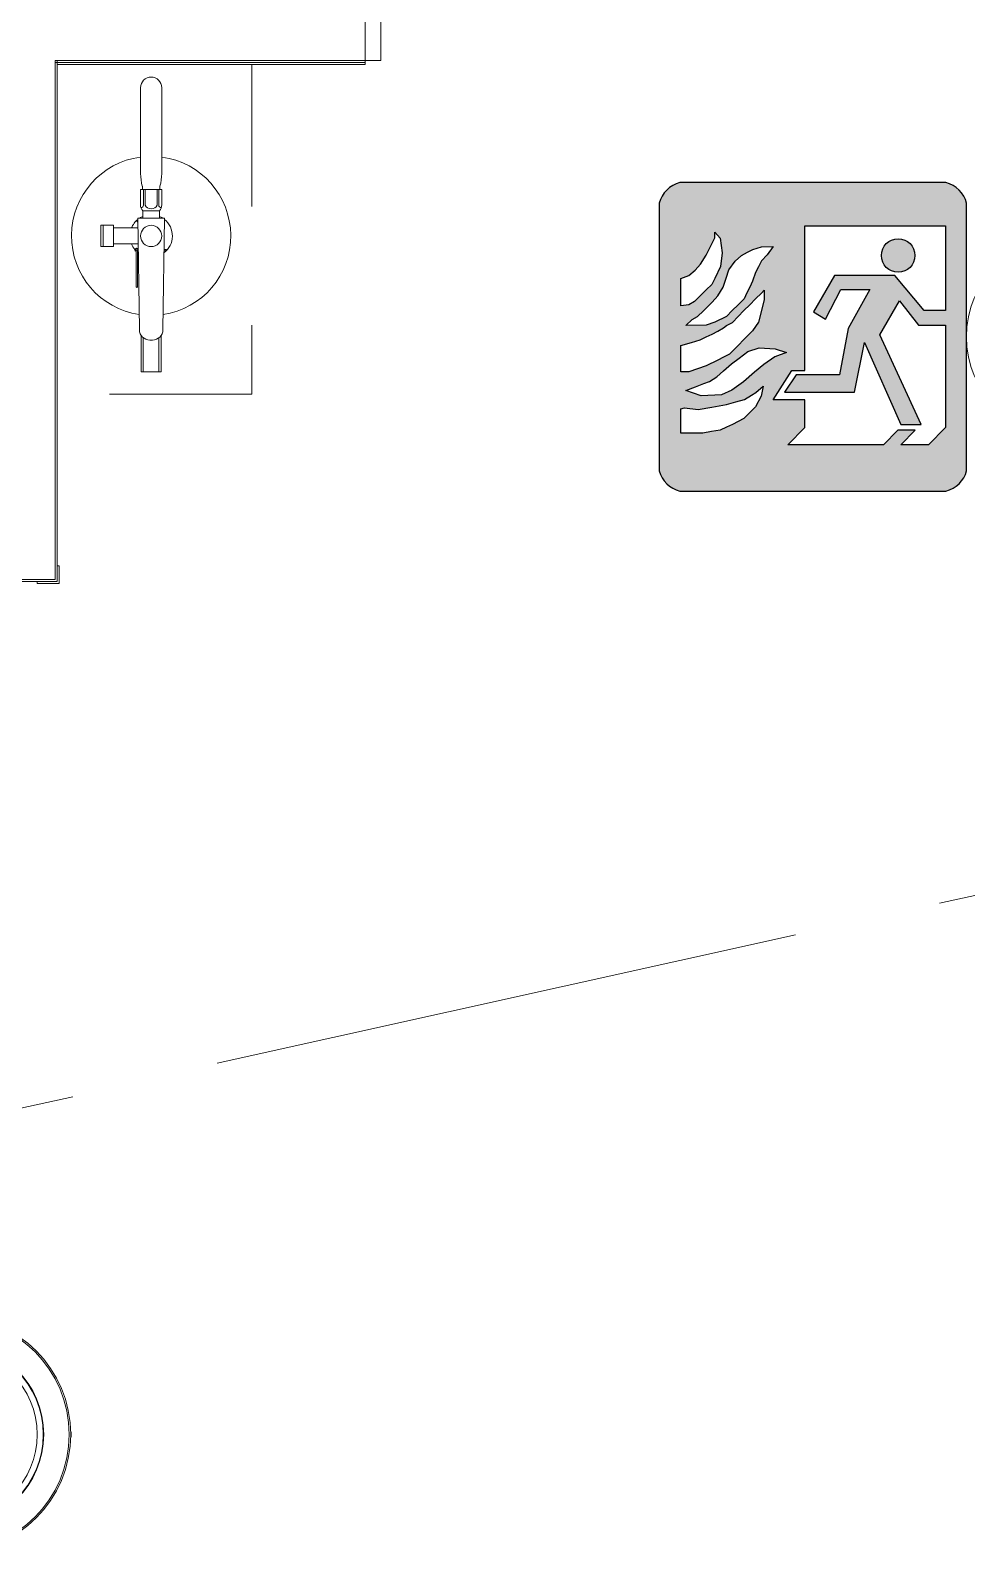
# Model space of a CAD drawing. Header units: inches. Extents: x 0.9 to 36.3, y 0.7 to 23.3.
# Drawn here: x 20.31 to 21.1, y 9.841 to 11.127 of the extents above; entities that cross this region are included whole.
import ezdxf

# ---------------------------------------------------------------- set-up
doc = ezdxf.new("R2010")
doc.units = ezdxf.units.IN
doc.linetypes.add('ACAD_ISO02W100', pattern=[15, 12, -3])
doc.layers.get('0').update_dxf_attribs({"color": 1})
for name, color, linetype, lineweight in [('CCTV', 38, 'Continuous', 0), ('Fire Extinguisher', 12, 'Continuous', 15), ('Numbering Signages', 82, 'Continuous', 0)]:
    doc.layers.add(name, color=color, linetype=linetype, lineweight=lineweight)
doc.layers.add('Doors', color=7, linetype='Continuous', lineweight=5, true_color=0xf2db9c)
doc.layers.add('PDF_Geometry', color=7, linetype='Continuous', lineweight=9, true_color=0x777777)
doc.layers.add('Signages', color=82, linetype='Continuous')

# ---------------------------------------------------------------- blocks, each defined once
blk = doc.blocks.new('HD60-TOP')
at = {"lineweight": 0}
for p, q in [((-1.292, 2.238), (-1.286, 2.228)), ((2.584, 0), (2.572, 0)), ((-1.292, -2.238), (-1.286, -2.228))]:
    blk.add_line(p, q, dxfattribs=at)
at = {"lineweight": 0, "flags": 128}
for points in [[(-1.241, 2.267), (-1.235, 2.257, 0.011482), (-1.337, 2.198), (-1.343, 2.208, -0.005759)], [(0.67, 0), (0.67, -1.304, -0.281624), (0.455, -1.655, -0.240543), (-0.455, -1.655, -0.281624), (-0.67, -1.304), (-0.67, 0, -1.000121)], [(2.584, -0.059), (2.572, -0.059, 0.011482), (2.572, 0.059), (2.584, 0.059, -0.005759)], [(-1.343, -2.208), (-1.337, -2.198, 0.011482), (-1.235, -2.257), (-1.241, -2.267, -0.005759)]]:
    blk.add_lwpolyline(points, format="xyb", close=True, dxfattribs=at)
at = {"lineweight": 0}
for radius in [2.572, 2.541, 1.986, 1.974]:
    blk.add_circle((0, 0), radius, dxfattribs=at)
blk.add_circle((0, 0), 1.845)
blk = doc.blocks.new('Fire Extinguisher_top_dwgmodels.com')
at = {"color": 0}
for p, q in [((10.3, 9.7), (10.3, 11.5)), ((10.7, 9.7), (10.7, 11.5)), ((-111.7, 8), (-47, 8)), ((-34.9, 6.6), (-37.6, 6.6)), ((-34.9, 8), (-34.9, -8)), ((-34.9, 8), (-23.5, 8)), ((-34.9, 4.6), (-23.2, 4.6)), ((-34.8, 5.7), (-23.2, 5.7)), ((-18.9, 6.3), (-18.9, -6.3)), ((-18.9, 6.3), (-13.5, 6.3)), ((-13.5, -10), (-13.5, 10)), ((-13.5, 10), (70.6, 8.9)), ((75, 7.5), (102.5, 7.5)), ((76.7, 5.9), (102.5, 5.9)), ((78.5, 0.9), (78.5, -0.9)), ((102.5, 7.5), (102.5, -7.5)), ((-111.7, -8), (-47, -8)), ((-34.9, -6.6), (-37.6, -6.6)), ((-34.9, -4.6), (-23.2, -4.6)), ((-34.9, -8), (-23.5, -8)), ((-34.8, -5.7), (-23.2, -5.7)), ((-18.9, -6.3), (-13.5, -6.3)), ((-13.5, -10), (70.6, -8.9)), ((-6, -9.9), (-6, -28.4)), ((6, -9.7), (6, -28.4)), ((10.3, -9.7), (10.3, -9.7)), ((10.7, -9.9), (10.7, -9.7)), ((10.8, -10.2), (11, -9.9)), ((10.9, -10.4), (38.5, -10.4)), ((10.9, -11.2), (38.5, -11.2)), ((75, -7.5), (102.5, -7.5)), ((76.7, -5.9), (102.5, -5.9)), ((-8, -38), (-8, -28.4)), ((8, -28.4), (-8, -28.4)), ((8, -38), (8, -28.4)), ((-8, -36.1), (8, -36.1)), ((8, -38), (-8, -38))]:
    blk.add_line(p, q, dxfattribs=at)
blk.add_circle((0, 0), 8, dxfattribs=at)
for centre, radius, start, end in [((0, 0), 60, 8.6363, 172.3377), ((0, 0), 16, 37.0611, 141.3809), ((10.5, 11.5), 0.177, 14.0852, 165.9148), ((-111.7, 0), 8, 90, 270), ((-48.9, -37), 45.1, 75.4552, 87.5164), ((-23.6, 0.6), 7.45, 50.2127, 88.8117), ((-23.3, 7.7), 1.98, 271.9881, 358.9526), ((-25.5, 0), 5.13, 297.4534, 62.5466), ((0, 0), 16, 147.6298, 156.9032), ((70.5, 0.9), 8, 0, 89.221), ((0, 0), 60, 187.6623, 351.3637), ((-48.9, 37), 45.1, 272.4836, 284.5448), ((-23.6, -0.6), 7.45, 271.1883, 309.7873), ((-23.3, -7.7), 1.98, 1.0474, 88.0119), ((0, 0), 16, 203.0968, 212.3702), ((0, 0), 16, 218.6191, 247.9757), ((-11.2, -9.9), 0.819, 184.1848, 357.3731), ((10.5, -11), 1.25, 101.8101, 350.1732), ((10.5, -11), 0.907, 90, 346.3844), ((10.2, -9.7), 0.107, 282.2941, 2.9308), ((10.4, -9.9), 0.229, 277.2272, 346.9737), ((11.1, -10.8), 0.447, 116.5651, 243.4349), ((0, 0), 16, 312.0013, 315.4535), ((10.5, -11), 0.907, 40.2976, 70.7774), ((10.5, -11), 1.25, 27.9629, 66.6982), ((0, 0), 16, 319.3461, 322.9389), ((38.3, -10.8), 0.447, 296.5651, 63.4349), ((70.5, -0.9), 8, 270.779, 0), ((0, 0), 16, 292.0243, 310.0558)]:
    blk.add_arc(centre, radius, start, end, dxfattribs=at)

msp = doc.modelspace()

# ---------------------------------------------------------------- hatches: boundary and pattern name
at = {"layer": 'Signages', "linetype": 'ByBlock', "ltscale": 0.001, "transparency": 33554559}
h = msp.add_hatch(color=256, dxfattribs=at)
h.paths.add_polyline_path([(21.1003, 10.9808, 0.273363), (21.0829, 10.9982), (20.8582, 10.9982, 0.273363), (20.8408, 10.9808), (20.8408, 10.7549, 0.273363), (20.8582, 10.7376), (21.0829, 10.7376, 0.273363), (21.1003, 10.7549)])
h.paths.add_polyline_path([(21.0436, 10.8984), (21.0598, 10.8779), (21.0824, 10.8779), (21.0824, 10.7913), (21.0681, 10.7767), (21.0448, 10.7767), (21.0569, 10.7891), (21.0423, 10.7891), (21.0302, 10.7767), (20.9495, 10.7767), (20.9638, 10.7913), (20.9638, 10.8146), (20.9371, 10.8146), (20.9529, 10.8396), (20.9638, 10.8396), (20.9638, 10.9615), (21.0824, 10.9615), (21.0824, 10.8902), (21.0645, 10.8902), (21.0396, 10.9196), (20.9888, 10.9196), (20.9711, 10.889), (20.9811, 10.8827), (20.9941, 10.9079), (21.0187, 10.9079), (21.0003, 10.875), (20.9931, 10.8359), (20.9565, 10.8359), (20.9467, 10.8211), (21.0056, 10.8211), (21.0141, 10.863), (21.0448, 10.794), (21.062, 10.794), (21.027, 10.8697)], flags=16)
h.paths.add_polyline_path([(21.0284, 10.9366, -1), (21.0567, 10.9366, -1)], flags=0)
h.paths.add_polyline_path([(20.9483, 10.8548), (20.9385, 10.8509), (20.9292, 10.8446), (20.9214, 10.8381), (20.912, 10.8298), (20.9022, 10.823), (20.8933, 10.8188), (20.8761, 10.8181), (20.8633, 10.8227), (20.8714, 10.8257), (20.8784, 10.8284), (20.8832, 10.8302), (20.8895, 10.8341), (20.8952, 10.8391), (20.9019, 10.8451), (20.9083, 10.8498), (20.9156, 10.8556), (20.9252, 10.8585), (20.9387, 10.8577)], flags=16)
h.paths.add_polyline_path([(20.9295, 10.8995), (20.9271, 10.8901), (20.9246, 10.8802), (20.9196, 10.8729), (20.9148, 10.8681), (20.905, 10.8581), (20.9001, 10.8532), (20.8952, 10.8507), (20.8903, 10.8482), (20.8804, 10.8433), (20.8731, 10.8408), (20.8657, 10.8383), (20.859, 10.8383), (20.859, 10.8606), (20.8682, 10.863), (20.8755, 10.8655), (20.8805, 10.8679), (20.8854, 10.8701), (20.8903, 10.8728), (20.8951, 10.8754), (20.8975, 10.8776), (20.9026, 10.8801), (20.9074, 10.885), (20.9123, 10.8901), (20.9172, 10.895), (20.9222, 10.8999), (20.9271, 10.9049), (20.9294, 10.9074)], flags=16)
h.paths.add_polyline_path([(20.932, 10.9372), (20.9271, 10.932), (20.9246, 10.9271), (20.9221, 10.9222), (20.9197, 10.9148), (20.9173, 10.9098), (20.9148, 10.905), (20.9124, 10.9), (20.9074, 10.895), (20.9025, 10.8901), (20.8976, 10.8852), (20.8878, 10.8802), (20.8804, 10.8778), (20.8633, 10.8776), (20.8685, 10.8826), (20.8732, 10.8851), (20.8781, 10.8899), (20.8855, 10.8973), (20.8902, 10.9024), (20.8949, 10.9099), (20.8974, 10.9174), (20.8997, 10.9244), (20.905, 10.9317), (20.9102, 10.9366), (20.9154, 10.9393), (20.9198, 10.9416), (20.9272, 10.9438), (20.9369, 10.9443)], flags=16)
h.paths.add_polyline_path([(20.9287, 10.8262), (20.9269, 10.8178), (20.9221, 10.8087), (20.9172, 10.8039), (20.9122, 10.799), (20.9075, 10.7965), (20.9026, 10.7939), (20.8976, 10.7916), (20.8924, 10.7892), (20.885, 10.788), (20.8776, 10.7866), (20.859, 10.7866), (20.859, 10.8071), (20.8621, 10.808), (20.8736, 10.8066), (20.8852, 10.8084), (20.8977, 10.8108), (20.9054, 10.813), (20.9129, 10.8151), (20.9187, 10.8187), (20.9223, 10.821)], flags=16)
h.paths.add_polyline_path([(20.8926, 10.9272), (20.8878, 10.9173), (20.8853, 10.9122), (20.8805, 10.9076), (20.8755, 10.9026), (20.8706, 10.8977), (20.8658, 10.8949), (20.859, 10.8941), (20.859, 10.9171), (20.8658, 10.9198), (20.8712, 10.9242), (20.8756, 10.9294), (20.8804, 10.9368), (20.883, 10.9418), (20.8878, 10.9515), (20.8879, 10.9564), (20.8923, 10.9511), (20.8941, 10.9388)], flags=16)

# ---------------------------------------------------------------- linework, layer by layer
at = {"layer": 'Doors', "linetype": 'ByBlock'}
msp.add_lwpolyline([(20.5925, 11.1495), (20.6058, 11.1495), (20.6058, 11.1012), (20.5925, 11.1012)], close=True, dxfattribs=at)
at = {"layer": 'Fire Extinguisher', "linetype": 'ACAD_ISO02W100', "ltscale": 0.01}
msp.add_lwpolyline([(20.4968, 11.0979), (20.4968, 10.8196), (20.3325, 10.8196), (20.3325, 11.0979)], close=True, dxfattribs=at)
at = {"layer": 'Numbering Signages', "linetype": 'ByBlock', "ltscale": 0.001}
msp.add_circle((21.1841, 10.8679, -6.8122), 0.0839, dxfattribs=at)
at = {"layer": 'PDF_Geometry', "linetype": 'ByBlock'}
for points in [[(20.2658, 12.4495), (20.3308, 12.4495), (20.3308, 12.3578), (20.3308, 12.1612), (20.3308, 12.0362), (20.3592, 12.0362), (20.3925, 12.0362), (20.3925, 11.9378), (20.3808, 11.9378), (20.3308, 11.9378), (20.3308, 11.1495), (20.5558, 11.1495), (20.5925, 11.1495), (20.5925, 11.1012), (20.5658, 11.1012), (20.3308, 11.1012), (20.3308, 10.6629), (20.2375, 10.6629)], [(19.4859, 10.6612), (20.3325, 10.6612), (20.3325, 11.1012)], [(20.3308, 11.1012), (20.3308, 10.6629), (19.4859, 10.6629)], [(20.3325, 10.6746), (20.3325, 11.0995), (20.5925, 11.0995), (20.3308, 11.0995), (20.3308, 11.1012), (20.5925, 11.1012), (20.5925, 11.0995), (20.5925, 11.0979), (20.3325, 11.0979), (20.3325, 10.6746), (20.3325, 10.6612), (20.3158, 10.6612), (20.3158, 10.6596), (20.3342, 10.6596), (20.3342, 10.6746), (20.3325, 10.6746), (20.3342, 10.6746), (20.3342, 10.6596), (20.3158, 10.6596), (20.3158, 10.6612)], [(19.4875, 10.6629), (19.4875, 10.6262), (19.4875, 10.6612), (20.3158, 10.6612), (19.4892, 10.6612), (19.4892, 10.6262), (19.4875, 10.6262), (19.4859, 10.6262)], [(21.0775, 10.3896), (21.1991, 10.4162)], [(20.4675, 10.2546), (20.9558, 10.3629)], [(20.2242, 10.1996), (20.3458, 10.2263)]]:
    msp.add_lwpolyline(points, dxfattribs=at)
at = {"layer": 'Signages', "linetype": 'ByBlock', "elevation": -6.8122}
for points in [[(21.1003, 10.9808, 0.273363), (21.0829, 10.9982), (20.8582, 10.9982, 0.273363), (20.8408, 10.9808), (20.8408, 10.7549, 0.273363), (20.8582, 10.7376), (21.0829, 10.7376, 0.273363), (21.1003, 10.7549), (21.1003, 10.9808, 0.273363)], [(21.0567, 10.9366, -1), (21.0284, 10.9366, -1), (21.0567, 10.9366, -1)]]:
    msp.add_lwpolyline(points, format="xyb", close=True, dxfattribs=at)
for points in [[(20.8923, 10.9511), (20.8941, 10.9388), (20.8926, 10.9272), (20.8878, 10.9173), (20.8853, 10.9122), (20.8805, 10.9076), (20.8755, 10.9026), (20.8706, 10.8977), (20.8658, 10.8949), (20.859, 10.8941), (20.859, 10.9171), (20.8658, 10.9198), (20.8712, 10.9242), (20.8756, 10.9294), (20.8804, 10.9368), (20.883, 10.9418), (20.8878, 10.9515), (20.8879, 10.9564), (20.8923, 10.9511)], [(20.9638, 10.9615), (21.0824, 10.9615), (21.0824, 10.8902), (21.0645, 10.8902), (21.0396, 10.9196), (20.9888, 10.9196), (20.9711, 10.889), (20.9811, 10.8827), (20.9941, 10.9079), (21.0187, 10.9079), (21.0003, 10.875), (20.9931, 10.8359), (20.9565, 10.8359), (20.9467, 10.8211), (21.0056, 10.8211), (21.0141, 10.863), (21.0448, 10.794), (21.062, 10.794), (21.027, 10.8697), (21.0436, 10.8984), (21.0598, 10.8779), (21.0824, 10.8779), (21.0824, 10.7913), (21.0681, 10.7767), (21.0448, 10.7767), (21.0569, 10.7891), (21.0423, 10.7891), (21.0302, 10.7767), (20.9495, 10.7767), (20.9638, 10.7913), (20.9638, 10.8146), (20.9371, 10.8146), (20.9529, 10.8396), (20.9638, 10.8396), (20.9638, 10.9615)], [(20.9369, 10.9443), (20.932, 10.9372), (20.9271, 10.932), (20.9246, 10.9271), (20.9221, 10.9222), (20.9197, 10.9148), (20.9173, 10.9098), (20.9148, 10.905), (20.9124, 10.9), (20.9074, 10.895), (20.9025, 10.8901), (20.8976, 10.8852), (20.8878, 10.8802), (20.8804, 10.8778), (20.8633, 10.8776), (20.8685, 10.8826), (20.8732, 10.8851), (20.8781, 10.8899), (20.8855, 10.8973), (20.8902, 10.9024), (20.8949, 10.9099), (20.8974, 10.9174), (20.8997, 10.9244), (20.905, 10.9317), (20.9102, 10.9366), (20.9154, 10.9393), (20.9198, 10.9416), (20.9272, 10.9438), (20.9369, 10.9443)], [(20.9294, 10.9074), (20.9295, 10.8995), (20.9271, 10.8901), (20.9246, 10.8802), (20.9196, 10.8729), (20.9148, 10.8681), (20.905, 10.8581), (20.9001, 10.8532), (20.8952, 10.8507), (20.8903, 10.8482), (20.8804, 10.8433), (20.8731, 10.8408), (20.8657, 10.8383), (20.859, 10.8383), (20.859, 10.8606), (20.8682, 10.863), (20.8755, 10.8655), (20.8805, 10.8679), (20.8854, 10.8701), (20.8903, 10.8728), (20.8951, 10.8754), (20.8975, 10.8776), (20.9026, 10.8801), (20.9074, 10.885), (20.9123, 10.8901), (20.9172, 10.895), (20.9222, 10.8999), (20.9271, 10.9049), (20.9294, 10.9074)], [(20.9252, 10.8585), (20.9387, 10.8577), (20.9483, 10.8548), (20.9385, 10.8509), (20.9292, 10.8446), (20.9214, 10.8381), (20.912, 10.8298), (20.9022, 10.823), (20.8933, 10.8188), (20.8761, 10.8181), (20.8633, 10.8227), (20.8714, 10.8257), (20.8784, 10.8284), (20.8832, 10.8302), (20.8895, 10.8341), (20.8952, 10.8391), (20.9019, 10.8451), (20.9083, 10.8498), (20.9156, 10.8556), (20.9252, 10.8585)], [(20.9287, 10.8262), (20.9269, 10.8178), (20.9221, 10.8087), (20.9172, 10.8039), (20.9122, 10.799), (20.9075, 10.7965), (20.9026, 10.7939), (20.8976, 10.7916), (20.8924, 10.7892), (20.885, 10.788), (20.8776, 10.7866), (20.859, 10.7866), (20.859, 10.8071), (20.8621, 10.808), (20.8736, 10.8066), (20.8852, 10.8084), (20.8977, 10.8108), (20.9054, 10.813), (20.9129, 10.8151), (20.9187, 10.8187), (20.9223, 10.821), (20.9287, 10.8262)]]:
    msp.add_lwpolyline(points, close=True, dxfattribs=at)

# ---------------------------------------------------------------- block references
at = {"layer": 'CCTV', "linetype": 'ByBlock', "xscale": 0.03878571050914428, "yscale": 0.03878571050914428, "zscale": 0.03878571050914428}
msp.add_blockref('HD60-TOP', (20.2442, 9.9411), dxfattribs=at)
at = {"layer": 'Fire Extinguisher', "xscale": 0.001120411850034704, "yscale": 0.001120411850034704, "zscale": 0.001120411850034704, "rotation": 270.0000000000003}
msp.add_blockref('Fire Extinguisher_top_dwgmodels.com', (20.4119, 10.9531), dxfattribs=at)

doc.saveas('drawing.dxf')
